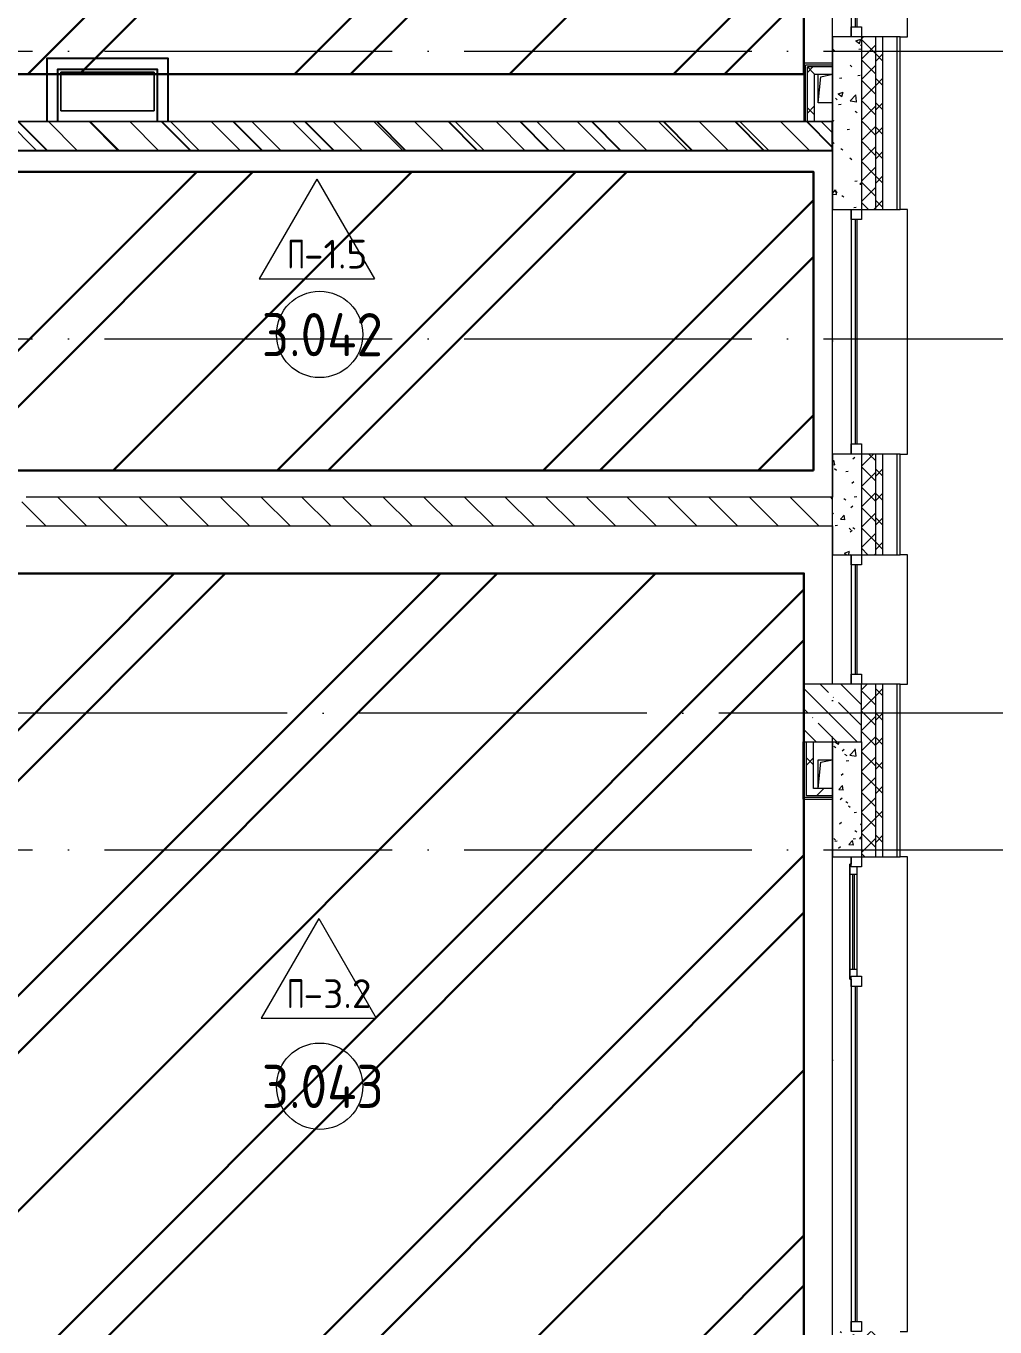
# Model space of a CAD drawing. Header units: millimetres. Extents: x -68946 to 690821, y -552984 to 293768.
# Drawn here: x 175194 to 181932, y -221898 to -212856 of the extents above; entities that cross this region are included whole.
import ezdxf

# ---------------------------------------------------------------- set-up
doc = ezdxf.new("R2010")
doc.units = ezdxf.units.MM
doc.linetypes.add('ADSK_Линия сетки', pattern=[2500, 2000, -250, 0, -250])
for name, color, linetype, lineweight in [('0) блоки', 250, 'Continuous', 25), ('1.2) Стяжка 6 вып.', 30, 'Continuous', 30), ('1.3) Звуко-изол           6 вып.', 90, 'Continuous', 30), ('1.4) Стяжка 6 вып.', 30, 'Continuous', 30), ('A-AREA-____-IDEN', 250, 'Continuous', 9), ('A-DETL-GENF-OTLN', 250, 'Continuous', 5), ('A-FLOR-____-IDEN', 250, 'Continuous', 9), ('A-FLOR-____-OTLN', 250, 'Continuous', 9), ('A-GLAZ-____-MCUT', 250, 'Continuous', 9), ('A-GLAZ-____-OTLN', 250, 'Continuous', 5), ('A-WALL-____-MCUT', 250, 'Continuous', 13), ('A-WALL-____-PATT', 250, 'Continuous', 13), ('A-WALL-FNSH-MCUT', 250, 'Continuous', 13), ('I-WALL-____-OTLN', 250, 'Continuous', 9), ('S-COLS-____-MCUT', 250, 'Continuous', 25), ('S-COLS-____-OTLN', 250, 'Continuous', 9), ('S-GRID-____-OTLN', 250, 'Continuous', 9), ('Обобщенные модели', 250, 'Continuous', 9)]:
    doc.layers.add(name, color=color, linetype=linetype, lineweight=lineweight)
doc.styles.add('ISOCPEUR_1', font='isocpeur.ttf', dxfattribs={"width": 0.9, "height": 250})
doc.styles.add('ISOCPEUR_2', font='isocpeur.ttf', dxfattribs={"height": 160})
pattern_1 = [(135, (28052.9, -258555.93), (-141.42136, -141.42136), [])]
pattern_2 = [(45, (28052.9, -258555.93), (-141.42136, 141.42136), []), (135, (28052.9, -258555.93), (-141.42136, -141.42136), [])]
pattern_3 = [(50, (28052.9, -258555.93), (364.36793, -31.8783), [38.1, -419.1]), (355, (28052.9, -258555.93), (-70.48585, 382.1133), [30.48, -335.28]), (100.451, (28083.27, -258558.6), (293.885, 350.2334), [32.38, -356.18]), (46.184, (28052.9, -258454.33), (542.1585, -84.0858), [57.15, -628.65]), (96.636, (28098.1, -258461.34), (474.8049, 494.8554), [48.57, -534.27]), (351.184, (28052.9, -258454.33), (474.8102, 494.85), [45.72, -502.92]), (21, (28103.7, -258479.73), (303.22847, -204.53046), [38.1, -419.1]), (326, (28103.7, -258479.73), (123.6039, 368.37604), [30.48, -335.28]), (71.451, (28128.97, -258496.77), (426.8341, 163.8427), [32.38, -356.18]), (37.5, (28052.9, -258555.93), (6.17665, 169.11015), [16.764, -314.452, 16.764, -323.596, -336.55]), (37.5, (28052.9, -258555.93), (6.17665, 169.11015), [-671.576, 16.764, -319.786]), (7.5, (28052.9, -258555.93), (133.63888, 200.3615), [16.764, -177.292, 16.764, -306.832, -128.27]), (7.5, (28052.9, -258555.93), (133.63888, 200.3615), [-517.652, 16.764, -111.506]), (327.5, (27939.62, -258555.93), (271.18182, -11.45836), [16.764, -110.236, 16.764, -379.476, -525.78]), (327.5, (27939.62, -258555.93), (271.18182, -11.45836), [-523.24, 16.764, -509.016]), (317.5, (27888.82, -258555.93), (296.2585, 50.85285), [16.764, -148.336, 16.764, -246.38, -373.38]), (317.5, (27888.82, -258555.93), (296.2585, 50.85285), [-428.244, 16.764, -356.616])]

# ---------------------------------------------------------------- blocks, each defined once
blk = doc.blocks.new('Окно_СКБ_1Ст1 - 120_Окно_СКБ_1Ст_1700_ОК19Л-29018914-АР1_Маркировочный план 3 этажа секция 2_3')
at = {"layer": 'A-GLAZ-____-MCUT'}
for p, q in [((-850, -195), (-850, -125)), ((-850, -125), (-780, -125)), ((-780, -125), (-780, -195)), ((780, -195), (780, -125)), ((780, -125), (850, -125)), ((850, -125), (850, -195)), ((-780, -195), (-850, -195)), ((850, -195), (780, -195))]:
    blk.add_line(p, q, dxfattribs=at)
at = {"layer": 'A-GLAZ-____-MCUT', "lineweight": 5}
for p, q in [((780, -155), (-780, -155)), ((780, -165), (-780, -165))]:
    blk.add_line(p, q, dxfattribs=at)
at = {"layer": 'A-GLAZ-____-OTLN'}
blk.add_line((-850, -195), (850, -195), dxfattribs=at)
blk = doc.blocks.new('Окно_СКБ_1Ст1 - 120_Окно_СКБ_1Ст_900_ОК4_EI30-35456439-АР1_Маркировочный план 3 этажа секция 2_3')
at = {"layer": 'A-GLAZ-____-MCUT'}
for p, q in [((-450, -195), (-450, -125)), ((-450, -125), (-380, -125)), ((-380, -125), (-380, -195)), ((380, -195), (380, -125)), ((380, -125), (450, -125)), ((450, -125), (450, -195)), ((-380, -195), (-450, -195)), ((450, -195), (380, -195))]:
    blk.add_line(p, q, dxfattribs=at)
at = {"layer": 'A-GLAZ-____-MCUT', "lineweight": 5}
for p, q in [((380, -155), (-380, -155)), ((380, -165), (-380, -165))]:
    blk.add_line(p, q, dxfattribs=at)
at = {"layer": 'A-GLAZ-____-OTLN'}
blk.add_line((-450, -195), (450, -195), dxfattribs=at)
blk = doc.blocks.new('Окно_СКБ_2Ст1 - Окно_СКБ_2Ст 3300_ОК2л-29018870-АР1_Маркировочный план 3 этажа секция 2_3')
at = {"layer": 'A-GLAZ-____-MCUT'}
for p, q in [((-1650, -195), (-1650, -125)), ((-1650, -125), (-1580, -125)), ((-1580, -125), (-1580, -195)), ((-820, -155), (-1580, -155)), ((-1580, -155), (-1580, -195)), ((-1530, -205), (-1530, -155)), ((-870, -205), (-870, -155)), ((-820, -195), (-820, -125)), ((-820, -125), (-750, -125)), ((-820, -195), (-820, -155)), ((-750, -125), (-750, -195)), ((1580, -195), (1580, -125)), ((1580, -125), (1650, -125)), ((1650, -125), (1650, -195)), ((-1580, -195), (-1650, -195)), ((-1580, -195), (-1600, -195)), ((-1600, -195), (-1600, -205)), ((-1600, -205), (-800, -205)), ((-800, -205), (-1600, -205)), ((-750, -195), (-820, -195)), ((-800, -195), (-820, -195)), ((-800, -205), (-800, -195)), ((1650, -195), (1580, -195))]:
    blk.add_line(p, q, dxfattribs=at)
at = {"layer": 'A-GLAZ-____-MCUT', "lineweight": 5}
for p, q in [((-1530, -175), (-870, -175)), ((1580, -155), (-750, -155)), ((1580, -165), (-750, -165)), ((-870, -185), (-1530, -185))]:
    blk.add_line(p, q, dxfattribs=at)
at = {"layer": 'A-GLAZ-____-OTLN'}
for p, q in [((-1650, -195), (-1600, -195)), ((-800, -195), (1650, -195))]:
    blk.add_line(p, q, dxfattribs=at)
blk = doc.blocks.new('WNW_Отлив1 - Отлив_металлический 2-28598290-АР1_Маркировочный план 3 этажа секция 2_3')
at = {"layer": 'A-GLAZ-____-OTLN'}
for p, q in [((1650, 320), (-1650, 320)), ((-1650, 320), (-1650, 270)), ((1650, 270), (1650, 320))]:
    blk.add_line(p, q, dxfattribs=at)
blk = doc.blocks.new('WNW_Отлив1 - Отлив_металлический 2-28595994-АР1_Маркировочный план 3 этажа секция 2_3')
at = {"layer": 'A-GLAZ-____-OTLN'}
for p, q in [((850, 320), (-850, 320)), ((-850, 320), (-850, 270)), ((850, 270), (850, 320))]:
    blk.add_line(p, q, dxfattribs=at)
blk = doc.blocks.new('WNW_Отлив1 - Отлив_металлический 2-28596055-АР1_Маркировочный план 3 этажа секция 2_3')
at = {"layer": 'A-GLAZ-____-OTLN'}
for p, q in [((450, 320), (-450, 320)), ((-450, 320), (-450, 270)), ((450, 270), (450, 320))]:
    blk.add_line(p, q, dxfattribs=at)
blk = doc.blocks.new('BSC_Колонна _Прямоугольная - 400x400-V109-АР1_Маркировочный план 3 этажа секция 2_3')
at = {"layer": 'S-COLS-____-OTLN', "lineweight": 5}
h = blk.add_hatch(dxfattribs=at)
h.set_pattern_fill('FP_84', color=256, style=0, pattern_type=2)
h.set_pattern_definition([(135, (-152749.98, -40925), (-142.56192, -142.56192), []), (135, (-152607.42, -40925), (-142.56192, -142.56192), [252.016, -50.403, 3.353, -47.05])])
h.paths.add_polyline_path([(144.6, -200), (200, -200), (200, 200), (-200, 199.9), (-200, -200), (84.7, -200)])
at = {"layer": 'S-COLS-____-MCUT', "lineweight": 5}
for p, q in [((200, 200), (-200, 200)), ((-200, 200), (-200, -200)), ((200, -200), (200, 200)), ((-200, -200), (200, -200))]:
    blk.add_line(p, q, dxfattribs=at)
blk = doc.blocks.new('_Wn_-As_OpeningMEP_floor__Rectangular - _Wn_-As_OpeningMEP_floor__Rectangular-V182-АР1_Маркировочный план 3 этажа секция 2_3')
at = {"layer": 'A-DETL-GENF-OTLN', "lineweight": 5}
for p, q in [((-50, -49.9), (-32.3, 132.3)), ((-32.3, 132.3), (50, 150))]:
    blk.add_line(p, q, dxfattribs=at)
blk = doc.blocks.new('_Wn_-As_OpeningMEP_floor__Rectangular - _Wn_-As_OpeningMEP_floor__Rectangular-34851889-АР1_Маркировочный план 3 этажа секция 2_3')
at = {"layer": 'A-DETL-GENF-OTLN', "lineweight": 5}
for p, q in [((-50, -50), (-32.3, 132.3)), ((-32.3, 132.3), (50, 150))]:
    blk.add_line(p, q, dxfattribs=at)
blk = doc.blocks.new('AAR_СКБ_Марка_Помещения_мал - Номер-28977439-АР1_Маркировочный план 3 этажа секция 2_3')
at = {"layer": 'A-AREA-____-IDEN'}
blk.add_circle((-0.028, 0), 3, dxfattribs=at)
blk = doc.blocks.new('AAR_СКБ_Марка_Перекрытия - Марка пола-17325028-АР1_Маркировочный план 3 этажа секция 2_3')
at = {"layer": 'A-FLOR-____-IDEN'}
for p, q in [((0, 6.932), (-4.002, 0)), ((0, 6.932), (4.002, 0)), ((-4.002, 0), (4.002, 0))]:
    blk.add_line(p, q, dxfattribs=at)

msp = doc.modelspace()

# ---------------------------------------------------------------- hatches: boundary and pattern name
at = {"layer": '0) блоки'}
h = msp.add_hatch(dxfattribs=at)
h.set_pattern_fill('ANSI31', color=256, scale=111, angle=-90)
h.set_pattern_definition([(315, (119478.1, -56183), (249.2021, 249.2021), [])])
h.paths.add_polyline_path([(173303.0929, -213520.9073), (173303.0929, -213720.9292), (180802.9057, -213720.6104), (180802.9057, -213520.5885)])
at = {"layer": '1.2) Стяжка 6 вып.', "lineweight": 30}
h = msp.add_hatch(dxfattribs=at)
h.set_pattern_fill('ANSI31', color=256, scale=333)
h.paths.add_polyline_path([(180602.8838, -213189.9298), (173602.9057, -213189.9298), (173602.9057, -211168.2376), (180602.8838, -211168.2376)])
h = msp.add_hatch(dxfattribs=at)
h.set_pattern_fill('ANSI31', color=256, scale=333)
h.paths.add_polyline_path([(180670.6857, -215946.1052), (173602.9063, -215946.1052), (173602.9063, -213869.4642), (180670.6857, -213869.4642)])
h = msp.add_hatch(dxfattribs=at)
h.set_pattern_fill('ANSI31', color=256, scale=333)
h.paths.add_polyline_path([(173512.8838, -245079.3606), (180602.8838, -245079.3606), (180602.8838, -216661.0067), (173512.8838, -216661.0067)])
at = {"layer": '1.3) Звуко-изол           6 вып.', "lineweight": 30}
h = msp.add_hatch(dxfattribs=at)
h.set_pattern_fill('ANSI31', color=256, scale=500)
h.paths.add_polyline_path([(180602.8838, -213189.9298), (173602.9057, -213189.9298), (173602.9057, -211168.2376), (180602.8838, -211168.2376)])
h = msp.add_hatch(dxfattribs=at)
h.set_pattern_fill('ANSI31', color=256, scale=500)
h.paths.add_polyline_path([(180670.6857, -215946.1052), (173602.9063, -215946.1052), (173602.9063, -213869.4642), (180670.6857, -213869.4642)])
h = msp.add_hatch(dxfattribs=at)
h.set_pattern_fill('ANSI31', color=256, scale=500)
h.paths.add_polyline_path([(173512.8838, -245079.3606), (180602.8838, -245079.3606), (180602.8838, -216661.0067), (173512.8838, -216661.0067)])
at = {"layer": '1.4) Стяжка 6 вып.', "lineweight": 30}
h = msp.add_hatch(dxfattribs=at)
h.set_pattern_fill('ANSI32', color=256, scale=333)
h.paths.add_polyline_path([(180602.8838, -213189.9298), (173602.9057, -213189.9298), (173602.9057, -211168.2376), (180602.8838, -211168.2376)])
h = msp.add_hatch(dxfattribs=at)
h.set_pattern_fill('ANSI32', color=256, scale=333)
h.paths.add_polyline_path([(180670.6857, -215946.1052), (173602.9063, -215946.1052), (173602.9063, -213869.4642), (180670.6857, -213869.4642)])
h = msp.add_hatch(dxfattribs=at)
h.set_pattern_fill('ANSI32', color=256, scale=333)
h.paths.add_polyline_path([(173512.8838, -245079.3606), (180602.8838, -245079.3606), (180602.8838, -216661.0067), (173512.8838, -216661.0067)])
at = {"layer": 'A-WALL-____-PATT', "lineweight": 15}
h = msp.add_hatch(dxfattribs=at)
h.set_pattern_fill('FP_48', color=256, style=0, pattern_type=2)
h.set_pattern_definition([(135, (28052.9, -258555.93), (-84.85281, -84.85281), []), (225, (28052.9, -258555.93), (84.85281, -84.85281), [])])
h.paths.add_polyline_path([(181102.9057, -258830.9286), (181152.9057, -258830.6117), (181152.9057, -257930.9292), (181102.9057, -257930.9292), (181102.9057, -258734.6739)])
h.paths.add_polyline_path([(181152.9057, -256230.9292), (181152.9057, -255530.9292), (181102.9057, -255530.9292), (181102.9057, -256230.9292)])
h.paths.add_polyline_path([(181102.9057, -254630.9292), (181152.9057, -254630.9292), (181152.9057, -253430.9292), (181102.9057, -253430.9292), (181102.9057, -254230.9286)])
h.paths.add_polyline_path([(181102.9057, -250130.9292), (181152.9057, -250130.9292), (181152.9057, -248930.9292), (181102.9057, -248930.9292), (181102.9057, -250016.8744)])
h.paths.add_polyline_path([(181102.9057, -247230.9292), (181152.9057, -247230.9292), (181152.9057, -246530.9292), (181102.9057, -246530.9292)])
h.paths.add_polyline_path([(181102.9057, -245630.9286), (181152.9057, -245630.9286), (181152.9057, -244430.9292), (181102.9057, -244430.9292), (181102.9057, -245230.9286)])
h.paths.add_polyline_path([(181152.9057, -243530.9292), (181152.9057, -242830.9292), (181102.9057, -242830.9292), (181102.9057, -243530.9292)])
h.paths.add_polyline_path([(181102.9057, -241130.9292), (181152.9057, -241130.9292), (181152.9057, -239930.9292), (181102.9057, -239930.9292), (181102.9057, -240730.9286)])
h.paths.add_polyline_path([(181102.9057, -236630.9292), (181152.9057, -236630.9286), (181152.9057, -235430.9292), (181102.9057, -235430.9292), (181102.9057, -236230.9286)])
h.paths.add_polyline_path([(181102.9057, -232130.9292), (181152.9057, -232130.9292), (181152.9057, -230930.9292), (181102.9057, -230930.9292), (181102.9057, -231730.9286)])
h.paths.add_polyline_path([(181152.9057, -229230.9292), (181152.9057, -228530.9292), (181102.9057, -228530.9292), (181102.9057, -229230.9292)])
h.paths.add_polyline_path([(181102.9057, -227630.9292), (181152.9057, -227630.9292), (181152.9057, -226430.9292), (181102.9057, -226430.9292), (181102.9057, -227230.9286)])
h.paths.add_polyline_path([(181152.9057, -223130.9292), (181152.9057, -221930.9292), (181102.9057, -221930.9292), (181102.9057, -223130.9292)])
h.paths.add_polyline_path([(181102.9057, -218630.9292), (181152.9057, -218630.9292), (181152.9057, -217430.9286), (181102.9057, -217430.9286), (181102.9057, -217830.9286)])
h.paths.add_polyline_path([(181102.9057, -216530.9286), (181152.9057, -216530.9286), (181152.9057, -215830.9286), (181102.9057, -215830.9286), (181102.9057, -216130.928)])
h.paths.add_polyline_path([(181102.9057, -214130.9286), (181152.9057, -214130.9286), (181152.9057, -212930.9286), (181102.9057, -212930.9286), (181102.9057, -213520.9292)])
h.paths.add_polyline_path([(181102.9057, -211230.9286), (181152.9057, -211230.9286), (181152.9057, -210530.9292), (181102.9057, -210530.9292), (181102.9057, -210830.9286)])
h.paths.add_polyline_path([(181102.9057, -209630.9292), (181152.9057, -209630.9292), (181152.9057, -208430.9292), (181102.9057, -208430.9292)])
h.paths.add_polyline_path([(181102.9057, -205130.9292), (181152.9057, -205130.9292), (181152.9057, -203930.9292), (181102.9057, -203930.9292), (181102.9057, -204730.9286)])
h.paths.add_polyline_path([(181152.9057, -200630.9292), (181152.9057, -199480.9286), (181102.9057, -199480.9286), (181102.9057, -200630.9292)])
h = msp.add_hatch(dxfattribs=at)
h.set_pattern_fill('FP_49', color=256, style=0, pattern_type=2)
h.set_pattern_definition([(45, (28052.91, -258555.93), (-70.71068, 70.71068), []), (135, (28052.91, -258555.93), (-70.71068, -70.71068), [])])
h.paths.add_polyline_path([(181002.9057, -258730.9286), (181102.9057, -258730.9286), (181102.9057, -257930.9292), (181002.9057, -257930.9292), (181002.9057, -258530.9286)])
h.paths.add_polyline_path([(181002.9057, -256230.9292), (181102.9057, -256230.9292), (181102.9057, -255530.9292), (181002.9057, -255530.9292)])
h.paths.add_polyline_path([(181102.9057, -254630.9292), (181102.9057, -253430.9292), (181002.9057, -253430.9292), (181002.9057, -254630.9292)])
h.paths.add_polyline_path([(181102.9057, -250130.9292), (181102.9057, -248930.9292), (181002.9057, -248930.9292), (181002.9057, -250130.9292)])
h.paths.add_polyline_path([(181102.9057, -247230.9292), (181102.9057, -246530.9292), (181002.9057, -246530.9292), (181002.9057, -247230.9292)])
h.paths.add_polyline_path([(181002.9057, -245630.9286), (181102.9057, -245630.9286), (181102.9057, -244430.9292), (181002.9057, -244430.9292), (181002.9057, -245230.9286)])
h.paths.add_polyline_path([(181085.7461, -243530.9292), (181102.9057, -243530.9292), (181102.9057, -242830.9292), (181002.9057, -242830.9292), (181002.9057, -243530.9292)])
h.paths.add_polyline_path([(181102.9057, -241130.9292), (181102.9057, -239930.9292), (181002.9057, -239930.9292), (181002.9057, -241130.9292)])
h.paths.add_polyline_path([(181002.9057, -236630.9292), (181102.9057, -236630.9292), (181102.9057, -235430.9292), (181002.9057, -235430.9292), (181002.9057, -236230.9286)])
h.paths.add_polyline_path([(181002.9057, -232130.9292), (181102.9057, -232130.9292), (181102.9057, -230930.9292), (181002.9057, -230930.9292), (181002.9057, -231730.9286)])
h.paths.add_polyline_path([(181002.9057, -229230.9292), (181102.9057, -229230.9292), (181102.9057, -228530.9292), (181002.9057, -228530.9292), (181002.9057, -229168.7475)])
h.paths.add_polyline_path([(181102.9057, -227630.9292), (181102.9057, -226430.9292), (181002.9057, -226430.9292), (181002.9057, -227630.9292)])
h.paths.add_polyline_path([(181102.9057, -223130.9292), (181102.9057, -221930.9292), (181002.9057, -221930.9292), (181002.9057, -223130.9292)])
h.paths.add_polyline_path([(181002.9057, -218630.9292), (181102.9057, -218630.9292), (181102.9057, -217430.9286), (181002.9057, -217430.9286), (181002.9057, -217830.9286)])
h.paths.add_polyline_path([(181102.9057, -216530.9286), (181102.9057, -215830.9286), (181002.9057, -215830.9286), (181002.9057, -216530.9286)])
h.paths.add_polyline_path([(181002.9057, -214130.9286), (181102.9057, -214130.9286), (181102.9057, -212930.9286), (181002.9057, -212930.9286), (181002.9057, -213520.9292)])
h.paths.add_polyline_path([(181002.9057, -211230.9286), (181102.9057, -211230.9286), (181102.9057, -210530.9292), (181002.9057, -210530.9292), (181002.9057, -210830.9286)])
h.paths.add_polyline_path([(181102.9057, -209630.9292), (181102.9057, -208430.9292), (181002.9057, -208430.9292), (181002.9057, -209630.9292)])
h.paths.add_polyline_path([(181002.9057, -205130.9292), (181102.9057, -205130.9292), (181102.9057, -203930.9292), (181002.9057, -203930.9292), (181002.9057, -204730.9286)])
h.paths.add_polyline_path([(181102.9057, -200630.9292), (181102.9057, -199580.9286), (181002.9057, -199580.9286), (181002.9057, -200630.9292)])
h = msp.add_hatch(dxfattribs=at)
h.set_pattern_fill('FP_124', color=256, style=0, pattern_type=2)
h.set_pattern_definition(pattern_3)
h.paths.add_polyline_path([(180802.9057, -216530.9286), (181002.9057, -216530.9286), (181002.8838, -215830.9286), (180802.9072, -215830.9286), (180802.9057, -216330.928)])
h.paths.add_polyline_path([(180846.2607, -214130.9286), (181002.9057, -214130.9286), (181002.8838, -212930.9286), (180802.9057, -212930.9286), (180802.9276, -214130.9286), (180844.5557, -214130.9286)])
h = msp.add_hatch(dxfattribs=at)
h.set_pattern_fill('FP_52', color=256, style=0, pattern_type=2)
h.set_pattern_definition(pattern_2)
h.paths.add_polyline_path([(180802.9057, -213189.9298), (180802.8838, -213139.9298), (180627.8838, -213139.9298), (180627.8838, -213189.9298), (180802.8985, -213189.9298)])
h = msp.add_hatch(dxfattribs=at)
h.set_pattern_fill('FP_52', color=256, style=0, pattern_type=2)
h.set_pattern_definition(pattern_2)
h.paths.add_polyline_path([(180627.8838, -213520.9292), (180677.8838, -213520.9292), (180677.8838, -213189.9298), (180627.8838, -213189.9298), (180627.8838, -213397.8733)])
h = msp.add_hatch(dxfattribs=at)
h.set_pattern_fill('FP_1', color=256, style=0, pattern_type=2)
h.set_pattern_definition(pattern_1)
h.paths.add_polyline_path([(180802.8838, -213720.9292), (180802.9057, -213720.9292), (180802.885, -213520.9292), (173303.0217, -213520.1503), (173303.0217, -213720.1497), (180795.658, -213720.9292)])
h = msp.add_hatch(dxfattribs=at)
h.set_pattern_fill('FP_1', color=256, style=0, pattern_type=2)
h.set_pattern_definition(pattern_1)
h.paths.add_polyline_path([(179595.9167, -216330.928), (180802.9057, -216330.928), (180802.8838, -216130.9288), (175164.0482, -216130.928), (175164.0482, -216330.928), (179552.9193, -216330.928)])
h.paths.add_polyline_path([(173691.4641, -216330.928), (173914.0482, -216330.928), (173914.0482, -216130.928), (173303.0467, -216130.8832), (173303.0467, -216330.8832)])
h = msp.add_hatch(dxfattribs=at)
h.set_pattern_fill('FP_52', color=256, style=0, pattern_type=2)
h.set_pattern_definition(pattern_2)
h.paths.add_polyline_path([(180620.9057, -218155.8087), (180670.9057, -218155.8087), (180670.9057, -217830.9286), (180620.9057, -217830.9286), (180620.9057, -218152.5111)])
h = msp.add_hatch(dxfattribs=at)
h.set_pattern_fill('FP_124', color=256, style=0, pattern_type=2)
h.set_pattern_definition(pattern_3)
h.paths.add_polyline_path([(180859.1442, -222330.9286), (181002.9057, -222330.9286), (181002.8838, -221930.9292), (180802.9057, -221930.9292), (180802.9276, -222330.9286), (180809.0982, -222330.9286)])
h.paths.add_polyline_path([(181002.8838, -218630.9292), (181002.9057, -218630.9292), (181002.8838, -217830.9286), (180802.9057, -217831.4218), (180802.9276, -218630.9292), (180947.5197, -218630.9292)])
h = msp.add_hatch(dxfattribs=at)
h.set_pattern_fill('FP_52', color=256, style=0, pattern_type=2)
h.set_pattern_definition(pattern_2)
h.paths.add_polyline_path([(180620.9057, -218205.8087), (180802.9057, -218205.8083), (180802.8838, -218155.8087), (180620.9057, -218155.9286), (180620.9057, -218157.0678)])

# ---------------------------------------------------------------- linework, layer by layer
for points in [[(175340.9057, -213520.9292), (175340.9057, -213080.5275), (176180.9057, -213080.5275), (176180.9057, -213520.9292)], [(175415.9057, -213520.9292), (175415.9057, -213155.5275), (176105.9057, -213155.5275), (176105.9057, -213520.9292)]]:
    msp.add_lwpolyline(points)
at = {"layer": '0) блоки'}
msp.add_lwpolyline([(173303.0929, -213520.9073), (173303.0929, -213720.9292), (180802.9057, -213720.6104), (180802.9057, -213520.5885)], close=True, dxfattribs=at)
at = {"layer": '1.2) Стяжка 6 вып.', "lineweight": 30}
for points in [[(180602.8838, -213189.9298), (173602.9057, -213189.9298), (173602.9057, -211168.2376), (180602.8838, -211168.2376)], [(180670.6857, -215946.1052), (173602.9063, -215946.1052), (173602.9063, -213869.4642), (180670.6857, -213869.4642)], [(173512.8838, -245079.3606), (180602.8838, -245079.3606), (180602.8838, -216661.0067), (173512.8838, -216661.0067)]]:
    msp.add_lwpolyline(points, close=True, dxfattribs=at)
at = {"layer": 'A-FLOR-____-OTLN', "lineweight": 5}
for p, q in [((180702.8838, -213390.9286), (180702.8838, -213190.9286)), ((180702.8838, -213190.9286), (180802.8838, -213190.9286)), ((180802.8838, -213390.9286), (180702.8838, -213390.9286)), ((180702.9276, -218155.8087), (180702.9276, -217955.9286)), ((180702.9276, -217955.9286), (180802.9057, -217955.9286))]:
    msp.add_line(p, q, dxfattribs=at)
at = {"layer": 'A-WALL-____-MCUT', "color": 7, "lineweight": 15}
for p, q in [((180802.9057, -212930.9286), (180802.9057, -213520.9292)), ((181002.9057, -212930.9286), (180802.9057, -212930.9286)), ((181002.9057, -212930.9286), (181002.9057, -214130.9286)), ((181152.9057, -212930.9286), (181102.9057, -212930.9286)), ((181102.9057, -214130.9286), (181102.9057, -212930.9286)), ((181152.9057, -214130.9286), (181152.9057, -212930.9286)), ((180627.8838, -213520.9292), (180627.8838, -213139.9298)), ((180802.9057, -213139.9298), (180627.8838, -213139.9298)), ((180677.8838, -213520.9292), (180677.8838, -213189.9298)), ((180677.8838, -213189.9298), (180802.9057, -213189.9298)), ((180802.9057, -213189.9298), (180802.9057, -213139.9298)), ((180802.9057, -213520.9292), (173302.9057, -213520.9292)), ((173303.0929, -213720.9292), (180802.9057, -213720.9292)), ((180802.9057, -213720.9292), (180802.9057, -214130.9286)), ((180802.9057, -214130.9286), (181002.9057, -214130.9286)), ((181102.9057, -214130.9286), (181152.9057, -214130.9286)), ((180802.9057, -215830.9286), (180802.9057, -216130.928)), ((181002.9057, -215830.9286), (180802.9057, -215830.9286)), ((181002.9057, -215830.9286), (181002.9057, -216530.9286)), ((181152.9057, -215830.9286), (181102.9057, -215830.9286)), ((181102.9057, -216530.9286), (181102.9057, -215830.9286)), ((181152.9057, -216530.9286), (181152.9057, -215830.9286)), ((180802.9057, -216130.928), (175194.0482, -216130.928)), ((175194.0482, -216330.928), (180802.9057, -216330.928)), ((180802.9057, -216330.928), (180802.9057, -216530.9286)), ((180802.9057, -216530.9286), (181002.9057, -216530.9286)), ((181102.9057, -216530.9286), (181152.9057, -216530.9286)), ((181152.9057, -217430.9286), (181102.9057, -217430.9286)), ((181102.9057, -218630.9292), (181102.9057, -217430.9286)), ((181152.9057, -218630.9292), (181152.9057, -217430.9286)), ((180620.9057, -218205.8087), (180620.9057, -217830.9286)), ((180670.9057, -218155.8087), (180670.9057, -217830.9286)), ((180802.9057, -217830.9286), (180802.9057, -218630.9292)), ((181002.9057, -217830.9286), (181002.9057, -218630.9292)), ((180802.9067, -218155.8087), (180670.9057, -218155.8087)), ((180802.9067, -218205.8087), (180802.9067, -218155.8087)), ((180802.9067, -218205.8087), (180620.9057, -218205.8087)), ((180802.9057, -218630.9292), (181002.9057, -218630.9292)), ((181102.9057, -218630.9292), (181152.9057, -218630.9292))]:
    msp.add_line(p, q, dxfattribs=at)
at = {"layer": 'A-WALL-____-MCUT', "color": 10, "lineweight": 15}
for p, q in [((181102.9057, -212930.9286), (181002.9057, -212930.9286)), ((181252.9057, -212930.9286), (181152.9057, -212930.9286)), ((181002.9057, -214130.9286), (181102.9057, -214130.9286)), ((181152.9057, -214130.9286), (181252.9057, -214130.9286)), ((181102.9057, -215830.9286), (181002.9057, -215830.9286)), ((181252.9057, -215830.9286), (181152.9057, -215830.9286)), ((181002.9057, -216530.9286), (181102.9057, -216530.9286)), ((181152.9057, -216530.9286), (181252.9057, -216530.9286)), ((181102.9057, -217430.9286), (181002.9057, -217430.9286)), ((181252.9057, -217430.9286), (181152.9057, -217430.9286)), ((181002.9057, -218630.9292), (181102.9057, -218630.9292)), ((181152.9057, -218630.9292), (181252.9057, -218630.9292))]:
    msp.add_line(p, q, dxfattribs=at)
at = {"layer": 'A-WALL-____-MCUT', "lineweight": 15}
for p, q in [((181252.9057, -214130.9286), (181252.9057, -212930.9286)), ((180615.3838, -213520.9292), (180615.3838, -213127.4298)), ((180802.9057, -213127.4298), (180615.3838, -213127.4298)), ((180802.9057, -213720.9292), (180802.9057, -213520.9292)), ((181252.9057, -216530.9286), (181252.9057, -215830.9286)), ((180802.9057, -216330.928), (180802.9057, -216130.928)), ((181252.9057, -218630.9292), (181252.9057, -217430.9286)), ((180608.4057, -218218.3087), (180608.4057, -217830.9286)), ((180802.9067, -218218.3087), (180608.4057, -218218.3087))]:
    msp.add_line(p, q, dxfattribs=at)
at = {"layer": 'A-WALL-FNSH-MCUT', "lineweight": 15}
for p, q in [((181272.9057, -212930.9286), (181252.9057, -212930.9286)), ((181272.9057, -214130.9286), (181272.9057, -212930.9286)), ((180602.8838, -213114.9298), (180602.8838, -213520.9292)), ((180802.9057, -213114.9298), (180602.8838, -213114.9298)), ((180802.9057, -213139.9298), (180802.9057, -213114.9298)), ((181252.9057, -214130.9286), (181272.9057, -214130.9286)), ((181272.9057, -215830.9286), (181252.9057, -215830.9286)), ((181272.9057, -216530.9286), (181272.9057, -215830.9286)), ((181252.9057, -216530.9286), (181272.9057, -216530.9286)), ((181272.9057, -217430.9286), (181252.9057, -217430.9286)), ((181272.9057, -218630.9292), (181272.9057, -217430.9286)), ((180595.9057, -217830.9286), (180595.9057, -218230.8087)), ((180602.8838, -217830.9286), (180595.9057, -217830.9286)), ((180595.9057, -218230.8087), (180802.9067, -218230.8087)), ((180802.9067, -218230.8087), (180802.9067, -218205.8087)), ((181252.9057, -218630.9292), (181272.9057, -218630.9292))]:
    msp.add_line(p, q, dxfattribs=at)
at = {"layer": 'I-WALL-____-OTLN', "lineweight": 15}
for p, q in [((180802.9057, -212930.9286), (180802.9057, -211230.9286)), ((180802.9057, -215830.9286), (180802.9057, -214130.9286)), ((180802.9057, -217430.9286), (180802.9057, -216530.9286)), ((180802.9057, -221930.9292), (180802.9057, -218630.9292))]:
    msp.add_line(p, q, dxfattribs=at)
at = {"layer": 'S-GRID-____-OTLN', "linetype": 'ADSK_Линия сетки'}
for p, q in [((180802.9057, -262294.7685), (180802.9057, -197353.9241)), ((93236.8325, -213030.9286), (184510.8783, -213030.9286)), ((93236.8325, -215030.9286), (184856.9445, -215030.9286)), ((184510.8783, -217630.9286), (127372.9057, -217630.9286)), ((93236.8325, -218580.9286), (184510.8783, -218580.9286))]:
    msp.add_line(p, q, dxfattribs=at)
at = {"layer": 'Обобщенные модели'}
for p, q in [((175435.9057, -213445.5275), (175435.9057, -213175.5275)), ((175435.9057, -213175.5275), (176085.9057, -213175.5275)), ((175435.9057, -213445.5275), (175435.9057, -213175.5275)), ((175435.9057, -213175.5275), (176085.9057, -213175.5275)), ((176085.9057, -213175.5275), (175435.9057, -213175.5275)), ((175435.9057, -213175.5275), (175435.9057, -213445.5275)), ((176085.9057, -213175.5275), (176085.9057, -213445.5275)), ((176085.9057, -213175.5275), (176085.9057, -213445.5275)), ((176085.9057, -213445.5275), (176085.9057, -213175.5275)), ((176085.9057, -213445.5275), (175435.9057, -213445.5275)), ((176085.9057, -213445.5275), (175435.9057, -213445.5275)), ((175435.9057, -213445.5275), (176085.9057, -213445.5275))]:
    msp.add_line(p, q, dxfattribs=at)

# ---------------------------------------------------------------- block references
at = {"layer": 'A-AREA-____-IDEN', "xscale": 99.99999999999993, "yscale": 99.99999999999993, "zscale": 99.99999999999993}
for p in [(177238.4127, -214999.6729), (177238.4127, -220225.1179)]:
    msp.add_blockref('AAR_СКБ_Марка_Помещения_мал - Номер-28977439-АР1_Маркировочный план 3 этажа секция 2_3', p, dxfattribs=at)
at = {"layer": 'A-FLOR-____-IDEN', "xscale": 99.99999999999993, "yscale": 99.99999999999993, "zscale": 99.99999999999993}
for p in [(177216.3692, -214613.047), (177229.2714, -219753.0647)]:
    msp.add_blockref('AAR_СКБ_Марка_Перекрытия - Марка пола-17325028-АР1_Маркировочный план 3 этажа секция 2_3', p, dxfattribs=at)
at = {"layer": 'A-GLAZ-____-OTLN', "rotation": 269.9999999999999}
for name, p in [('Окно_СКБ_1Ст1 - 120_Окно_СКБ_1Ст_1700_ОК19Л-29018914-АР1_Маркировочный план 3 этажа секция 2_3', (181127.9057, -212080.9286)), ('WNW_Отлив1 - Отлив_металлический 2-28595994-АР1_Маркировочный план 3 этажа секция 2_3', (181002.9057, -212080.9286)), ('Окно_СКБ_1Ст1 - 120_Окно_СКБ_1Ст_1700_ОК19Л-29018914-АР1_Маркировочный план 3 этажа секция 2_3', (181127.9057, -214980.9286)), ('WNW_Отлив1 - Отлив_металлический 2-28595994-АР1_Маркировочный план 3 этажа секция 2_3', (181002.9057, -214980.9286)), ('Окно_СКБ_1Ст1 - 120_Окно_СКБ_1Ст_900_ОК4_EI30-35456439-АР1_Маркировочный план 3 этажа секция 2_3', (181127.9057, -216980.9286)), ('WNW_Отлив1 - Отлив_металлический 2-28596055-АР1_Маркировочный план 3 этажа секция 2_3', (181002.9057, -216980.9286)), ('Окно_СКБ_2Ст1 - Окно_СКБ_2Ст 3300_ОК2л-29018870-АР1_Маркировочный план 3 этажа секция 2_3', (181127.9057, -220280.9292)), ('WNW_Отлив1 - Отлив_металлический 2-28598290-АР1_Маркировочный план 3 этажа секция 2_3', (181002.9057, -220280.9292))]:
    msp.add_blockref(name, p, dxfattribs=at)
at = {"layer": 'A-GLAZ-____-OTLN'}
for name, p in [('_Wn_-As_OpeningMEP_floor__Rectangular - _Wn_-As_OpeningMEP_floor__Rectangular-34851889-АР1_Маркировочный план 3 этажа секция 2_3', (180752.8838, -213340.9286)), ('_Wn_-As_OpeningMEP_floor__Rectangular - _Wn_-As_OpeningMEP_floor__Rectangular-V182-АР1_Маркировочный план 3 этажа секция 2_3', (180752.9276, -218105.9286))]:
    msp.add_blockref(name, p, dxfattribs=at)
at = {"layer": 'S-COLS-____-OTLN', "lineweight": 5}
msp.add_blockref('BSC_Колонна _Прямоугольная - 400x400-V109-АР1_Маркировочный план 3 этажа секция 2_3', (180802.8838, -217630.9286), dxfattribs=at)

# ---------------------------------------------------------------- texts
at = {"layer": 'A-AREA-____-IDEN', "char_height": 300, "width": 673.4175, "attachment_point": 1, "style": 'ISOCPEUR_1'}
for s, insert in [('3.042', (176833.6735, -214851.0131)), ('3.043', (176833.6735, -220076.4582))]:
    msp.add_mtext(s, dxfattribs=dict(at, insert=insert))
at = {"layer": 'A-FLOR-____-IDEN', "char_height": 200, "attachment_point": 1, "style": 'ISOCPEUR_2'}
for s, insert, width in [('\\fISOCPEUR|b0|i0|c204|p34|;\\W.7;П', (177011.1343, -214341.6612), 140.295312), ('-1.5', (177126.8895, -214341.6612), 381.60325), ('\\fISOCPEUR|b0|i0|c204|p34|;\\W.7;П', (177007.9364, -219481.6789), 140.295312), ('-3.2', (177123.6917, -219481.6789), 420.885937)]:
    msp.add_mtext(s, dxfattribs=dict(at, insert=insert, width=width))

doc.saveas('drawing.dxf')
